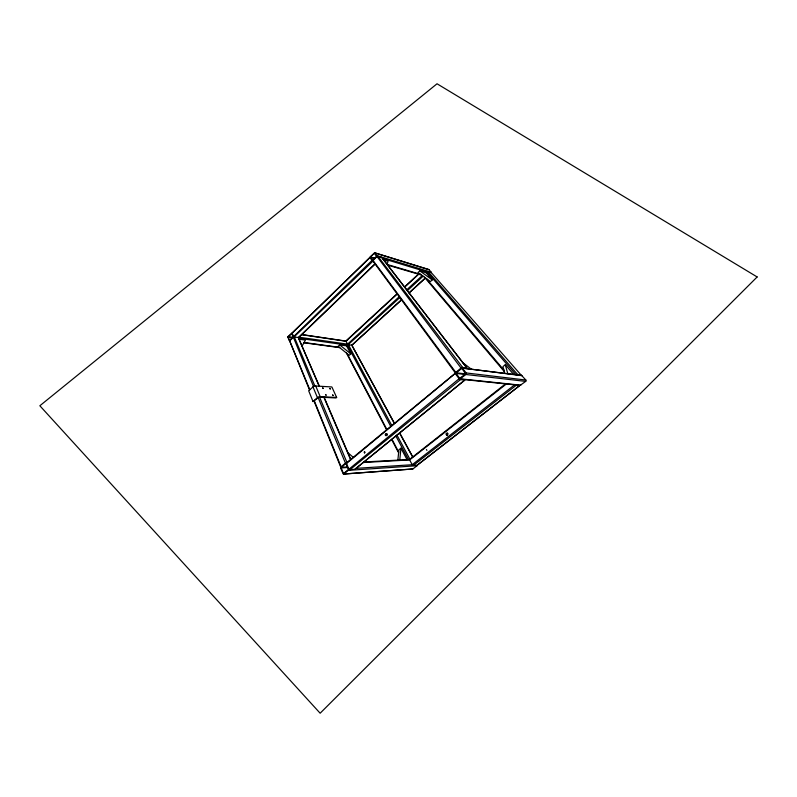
<?xml version="1.0" encoding="UTF-8"?>
<svg xmlns="http://www.w3.org/2000/svg" width="797" height="797" viewBox="0 0 797 797"><rect width="100%" height="100%" fill="white"/><g stroke="black" fill="none" stroke-linecap="round" stroke-linejoin="round"><path stroke-width="1.2" d="M375.098 264.066L298.706 337.529L294.043 337.031A2.002 1.594 -22.6 0 1 293.615 336.663L292.15 332.957L369.938 257.341A1.554 1.196 -16.3 0 1 370.087 256.893L374.68 252.779L428.916 269.575M364.627 452.716L364.677 451.959M426.893 450.385L426.475 449.578M330.347 388.906L329.888 388.378M455.346 372.956L372.767 260.898L376.911 256.435A1.544 1.196 -16.1 0 0 377.071 255.976L374.919 252.928L429.115 269.695L431.476 272.664M399.765 460.028L400.941 448.183L398.928 449.787L397.852 460.138M292.1 333.106L369.957 257.59L372.03 260.42L293.475 336.703A1.604 1.285 -22.8 0 1 293.306 337.231L289.69 340.996L309.515 389.972M333.295 395.501L332.807 394.933M387.113 264.345L388.059 261.296L383.775 260.001M417.399 465.069A1.066 0.946 -17.9 0 1 417.05 465.727L412.886 468.965L343.925 474.016L348.777 469.861A1.953 1.704 -25.2 0 0 348.887 469.313L346.526 463.386A1.066 0.927 -24.7 0 1 346.486 462.868L455.306 373.205A1.773 1.494 -11.9 0 1 455.436 372.737L461.284 367.796A2.989 2.521 -11.3 0 1 462.071 367.437L466.783 367.905L381.683 257.421L377.509 256.275A1.474 1.136 -16 0 0 376.981 256.485L461.015 367.995L521.437 375.377M329.619 388.468L330.127 389.026M332.598 394.983L333.076 395.601M326.182 395.133L325.684 394.525M325.505 394.585L325.983 395.202M345.669 463.695L341.106 467.63L343.318 473.308L343.965 473.259M302.143 345.998L305.47 340.09L299.234 339.213M289.441 340.269L293.097 336.962L291.722 333.515L288.165 336.952L289.46 340.309M446.649 433.528L447.555 433.349A1.245 1.086 -13.6 0 1 447.506 434.843M322.616 387.95L323.233 388.528M374.211 253.297L370.366 257.132L372.468 260.111L376.622 256.226L374.241 253.277L374.729 253.516M386.764 435.292L385.718 435.6A1.425 1.235 -19.7 0 1 385.579 433.917L386.645 433.618A1.425 1.235 -19.8 0 1 386.714 435.262M313.51 386.445L293.366 337.27A1.694 1.345 -22.7 0 1 293.963 337.041L372.936 261.127M446.38 433.419L447.187 433.14M319.089 386.057L298.327 337.599L374.959 263.877M343.358 474.135L340.688 468.267A1.574 1.365 -25.5 0 1 340.777 467.162A1.126 0.976 -25.5 0 1 341.056 466.773L345.45 463.167L318.172 397.633L313.022 401.558L308.668 390.749L313.689 386.336A4.563 3.776 -23.4 0 1 314.656 385.947L331.871 386.953L336.633 397.424L336.005 397.972L319.537 397.105L346.934 462.399M370.475 256.933L374.69 258.168M288.275 336.733L292.778 337.34M313.022 401.558L318.172 397.085A4.862 4.045 -23.6 0 1 319.159 396.687L336.633 397.424M339.671 344.882L338.107 346.326L349.206 355.323L350.8 353.878L346.536 345.848L339.671 344.882L350.8 353.878M419.8 270.88L418.026 272.514L430.46 281.54L432.263 279.906L426.136 272.793L419.8 270.88L432.263 279.906M346.008 340.897L397.036 293.834M404.527 286.94L418.375 274.158M301.664 334.69L345.998 341.236L397.195 294.043M404.687 287.139L418.674 274.248M399.187 296.753L347.572 344.165L299.034 337.211M406.749 289.819L422.251 275.583M346.536 345.848L347.472 345.001A1.564 1.275 -19.7 0 1 348.08 344.752L351.885 345.221M426.136 272.793L427.202 271.837M345.998 341.236L347.661 344.304A1.913 1.554 -19.5 0 0 348.169 344.673L399.805 297.58M407.377 290.636L423.107 276.21M401.429 299.792L351.756 345.211L394.326 423.396M409.06 292.818L425.19 278.073M352.045 345.151L401.529 299.921M409.16 292.947L425.299 278.193M460.198 378.376L459.63 378.316L465.558 374.002M364.687 452.786L364.528 452.477M447.426 434.903L446.738 435.042A1.166 1.016 -13.5 0 1 446.44 433.468M459.63 378.316L455.954 373.096L461.752 368.373M346.546 463.446L455.316 373.394M385.758 435.082L386.993 434.076M386.097 435.541L387.013 434.793M343.756 473.428L348.369 469.513L346.107 463.804M521.557 375.397L525.851 380.03A1.176 0.996 -5.9 0 1 526.01 380.896A1.156 0.976 -5.8 0 1 525.671 381.394L520.102 385.419L459.71 379.113L465.936 374.5A1.395 1.176 -11.2 0 0 466.205 372.946L462.041 367.766M349.983 469.682L460.427 379.651L464.671 380.089L354.775 469.363L349.485 469.553A2.082 1.813 -24.7 0 1 348.996 469.154L459.102 378.744L455.486 373.843M464.92 380.039L354.795 469.363M513.597 374.371L505.298 364.727L502.947 366.61L504.73 373.235M341.246 467.331L347.412 466.932M505.467 383.895L409.519 459.451A1.106 0.976 -18.3 0 0 409.648 459.939M363.372 462.509L409.638 459.939L506.364 383.985M446.499 433.877L447.356 433.199M446.529 434.495L447.735 433.548M514.593 384.851L412.208 464.721L356.189 468.347M413.284 465.478L516.087 385.409L519.425 385.758L417.11 465.229L412.856 465.368A2.032 1.803 -18.1 0 1 412.348 464.94L409.638 459.939M417.309 465.159L519.584 385.728M412.806 469.005L343.925 474.016M346.765 462.539L346.595 462.579A3.078 2.68 -24.9 0 0 345.559 463.067L346.476 462.947M447.027 435.062L447.117 435.052A1.156 1.006 -13.5 0 1 446.728 433.578M289.7 340.847L309.804 389.713M348.428 470.34L417.05 465.727M341.126 467.909L347.651 467.5M364.02 461.981L409.519 459.5M520.869 374.909L517.462 374.48A1.913 1.614 -6.5 0 0 516.655 374.779M345.888 462.977L346.526 463.386M364.438 452.885L364.149 452.058L364.896 452.128M291.921 333.076L288.026 336.563A1.604 1.275 -22.9 0 0 287.807 337.141L289.411 340.807M322.805 387.9L323.313 388.269M460.357 379.641L459.929 379.472A3.467 2.929 -11.5 0 1 459.291 378.983L459.809 379.123M460.596 378.854L520.79 385.19M516.048 385.409L515.868 385.349A2.62 2.222 -6.5 0 1 515.201 384.911M456.014 373.414L465.01 374.451M465.936 374.5L525.671 381.394M456.123 372.797L465.647 373.913L461.971 368.513M466.205 372.946L525.851 380.03M294.332 337.031L314.835 385.897M462.499 368.075L522.045 375.696M461.373 368.483L462.011 368.563M304.095 342.531L339.333 347.323M303.956 342.78L339.711 347.631M288.165 337.121L292.389 337.719M298.835 338.267L347.313 345.131L390.719 426.365M301.814 334.541L345.948 341.076M298.327 337.599L319.338 386.077M521.009 374.969L431.237 272.544L427.75 271.598A1.435 1.136 -13.2 0 0 427.202 271.837M372.737 260.709L372.229 260.559L372.946 260.32L455.764 372.319M387.711 265.122L421.593 275.104M387.232 264.494L420.537 274.337M370.386 257.331L374.331 258.507M382.6 258.477L427.023 271.976L515.878 374.66M377.011 255.678L431.366 272.265M377.898 256.265L462.599 367.367M428.089 271.578L517.572 374.48M372.797 260.988L372.737 260.958A2.879 2.232 -16.2 0 1 372.089 260.489L372.03 260.42M463.047 362.874L470.957 368.891M347.91 452.686L353.171 457.269M426.305 278.532L503.853 369.997M424.422 277.167L504.282 371.561M381.873 257.541L466.992 368.005M351.975 345.33L394.455 423.287M399.735 432.98L412.707 456.781M399.606 433.08L412.567 456.89M348.399 344.732L391.785 425.488M397.006 435.192L409.827 459.052M395.91 436.089L408.453 459.55M400.941 448.183L407.028 459.63M347.173 353.669L386.894 429.513M391.994 439.267L398.689 452.048M346.466 353.101L386.555 429.792M391.656 439.536L398.61 452.845M324.18 397.354L350.74 459.271M323.921 397.334L350.521 459.451M315.652 385.818L320.165 396.537M312.962 386.834L317.425 397.603M314.387 401.03L341.056 466.773M314.098 401.289L340.757 467.152M505.298 364.727L507.779 373.624M352.115 345.091A1.136 0.927 -19.5 0 1 352.035 345.43M408.761 459.55A2.53 2.232 -18.4 0 1 409.718 459.132M386.246 435.68A1.335 1.156 -19.7 0 1 386.047 434.016M757.15 276.957L320.145 713.225L39.85 405.763L437.035 83.775L757.15 276.957"/></g></svg>
